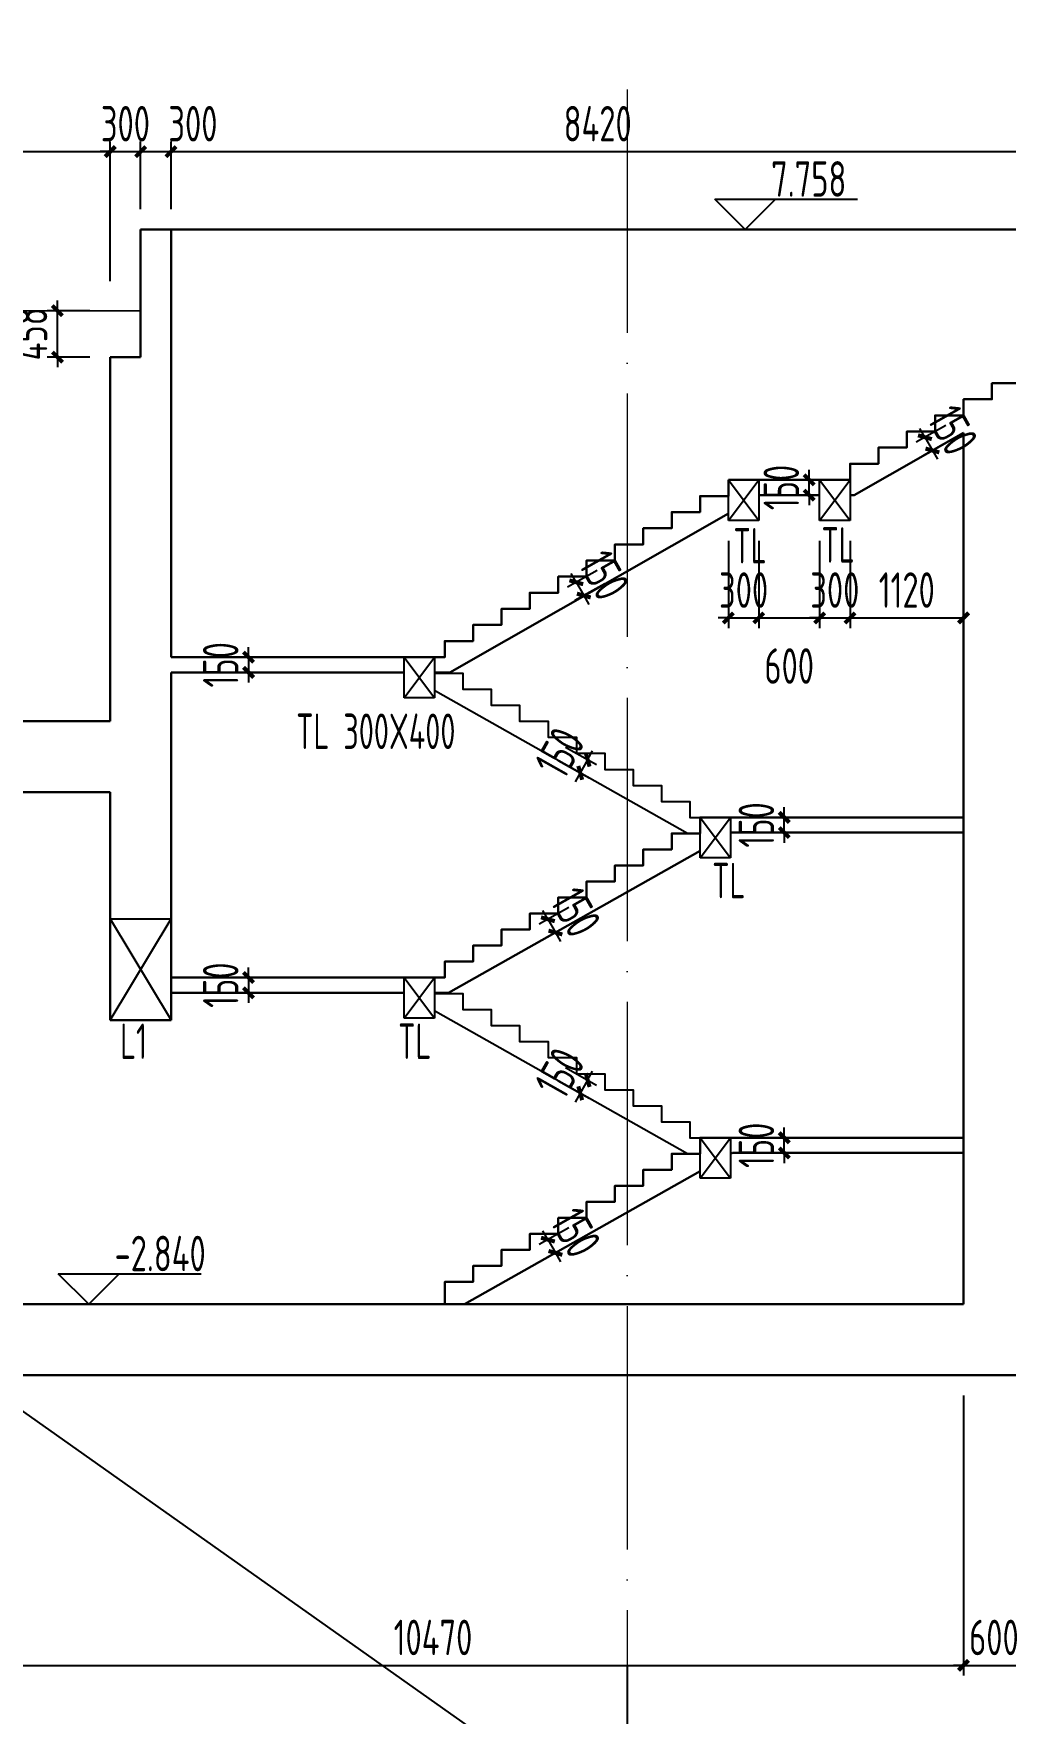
# Model space of a CAD drawing. Header units: millimetres. Extents: x -897614 to 191467, y -439928 to 101803.
# Drawn here: x -802244 to -792655, y -110655 to -94086 of the extents above; entities that cross this region are included whole.
import ezdxf

# ---------------------------------------------------------------- set-up
doc = ezdxf.new("R2010")
doc.units = ezdxf.units.MM
doc.header["$LTSCALE"] = 1000
doc.linetypes.add('ACAD_ISO04W100', pattern=[30, 24, -3, 0, -3])
doc.linetypes.add('DASHED', pattern=[19.05, 12.7, -6.35])
for name, color, linetype in [('1STAIR', 2, 'Continuous'), ('AXIS', 3, 'Continuous'), ('DIM_ELEV', 3, 'Continuous'), ('DIM_LEAD', 3, 'Continuous'), ('HC_ZP', 4, 'Continuous'), ('JG_TEXT', 7, 'Continuous'), ('备注', 1, 'Continuous')]:
    doc.layers.add(name, color=color, linetype=linetype)
for name, color, linetype, lineweight in [('Beam', 4, 'DASHED', 25), ('DOTE', 8, 'ACAD_ISO04W100', 9), ('WALL', 6, 'Continuous', 30)]:
    doc.layers.add(name, color=color, linetype=linetype, lineweight=lineweight)
doc.styles.add('TSSD', font='tssdeng.shx', dxfattribs={"width": 0.7, "bigfont": 'tssdchn.shx'})
doc.dimstyles.new('TSD', dxfattribs={"dimtxt": 350, "dimasz": 100, "dimexe": 100, "dimexo": 200, "dimgap": 100, "dimtad": 1, "dimdec": 0, "dimzin": 0, "dimdsep": 46, "dimtxsty": 'TSSD', "dimblk": 'ARCHTICK', "dimcen": 0.09, "dimclrt": 7, "dimazin": 2, "dimtfac": 1, "dimtdec": 0, "dimtix": 1, "dimtmove": 2, "dimatfit": 3, "dimfxl": 0, "dimtolj": 1, "dimtzin": 0, "dimarcsym": 0})

# ---------------------------------------------------------------- blocks, each defined once
blk = doc.blocks.new('_ArchTick')
at = {"color": 0, "linetype": 'ByBlock', "const_width": 0.4}
blk.add_lwpolyline([(-0.5, -0.5), (0.5, 0.5)], dxfattribs=at)
blk = doc.blocks.new('*D312')
at = {"layer": 'Defpoints', "color": 0, "transparency": 16777216}
for p in [(-793068, -107318, 0), (-803538, -109018, 0), (-793068, -110181)]:
    blk.add_point(p, dxfattribs=at)
at = {"layer": 'DIM_LEAD', "color": 0, "lineweight": -2, "transparency": 16777216}
for p, q in [((-793068, -107518), (-793068, -110281)), ((-803538, -109218), (-803538, -110281)), ((-803538, -110181), (-793068, -110181))]:
    blk.add_line(p, q, dxfattribs=at)
at = {"layer": 'DIM_LEAD', "color": 0, "lineweight": -2, "transparency": 16777216, "xscale": 100, "yscale": 100, "zscale": 100, "rotation": 180}
blk.add_blockref('_ArchTick', (-803538, -110181), dxfattribs=at)
at = {"layer": 'DIM_LEAD', "color": 0, "lineweight": -2, "transparency": 16777216, "xscale": 100, "yscale": 100, "zscale": 100}
blk.add_blockref('_ArchTick', (-793068, -110181), dxfattribs=at)
at = {"layer": 'DIM_LEAD', "color": 7, "transparency": 16777216, "insert": (-798303, -109906), "char_height": 350, "attachment_point": 5, "style": 'TSSD'}
blk.add_mtext('\\A1;10470', dxfattribs=at)
blk = doc.blocks.new('*D313')
at = {"layer": 'Defpoints', "color": 0, "transparency": 16777216}
for p in [(-793068, -107318, 0), (-792468, -107318, 0), (-792468, -110181)]:
    blk.add_point(p, dxfattribs=at)
at = {"layer": 'DIM_LEAD', "color": 0, "lineweight": -2, "transparency": 16777216}
for p, q in [((-793068, -107518), (-793068, -110281)), ((-792468, -107518), (-792468, -110281)), ((-793068, -110181), (-793168, -110181)), ((-793068, -110181), (-792468, -110181)), ((-792468, -110181), (-792368, -110181))]:
    blk.add_line(p, q, dxfattribs=at)
at = {"layer": 'DIM_LEAD', "color": 0, "lineweight": -2, "transparency": 16777216, "xscale": 100, "yscale": 100, "zscale": 100}
blk.add_blockref('_ArchTick', (-793068, -110181), dxfattribs=at)
at = {"layer": 'DIM_LEAD', "color": 0, "lineweight": -2, "transparency": 16777216, "xscale": 100, "yscale": 100, "zscale": 100, "rotation": 180}
blk.add_blockref('_ArchTick', (-792468, -110181), dxfattribs=at)
at = {"layer": 'DIM_LEAD', "color": 7, "transparency": 16777216, "insert": (-792768, -109906), "char_height": 350, "attachment_point": 5, "style": 'TSSD'}
blk.add_mtext('\\A1;600', dxfattribs=at)
blk = doc.blocks.new('*D404')
at = {"layer": 'Defpoints', "color": 0, "transparency": 16777216}
for p in [(-800888, -100237, 0), (-800888, -100387, 0), (-800123, -100387)]:
    blk.add_point(p, dxfattribs=at)
at = {"layer": 'DIM_LEAD', "color": 0, "lineweight": -2, "transparency": 16777216}
for p, q in [((-800688, -100237), (-800023, -100237)), ((-800123, -100237), (-800123, -100137)), ((-800123, -100237), (-800123, -100387)), ((-800688, -100387), (-800023, -100387)), ((-800123, -100387), (-800123, -100487))]:
    blk.add_line(p, q, dxfattribs=at)
at = {"layer": 'DIM_LEAD', "color": 0, "lineweight": -2, "transparency": 16777216, "xscale": 100, "yscale": 100, "zscale": 100}
for p, rotation in [((-800123, -100237), 270), ((-800123, -100387), 90)]:
    blk.add_blockref('_ArchTick', p, dxfattribs=dict(at, rotation=rotation))
at = {"layer": 'DIM_LEAD', "color": 7, "transparency": 16777216, "insert": (-800398, -100312), "char_height": 350, "attachment_point": 5, "rotation": 90, "style": 'TSSD'}
blk.add_mtext('\\A1;150', dxfattribs=at)
blk = doc.blocks.new('*D405')
at = {"layer": 'Defpoints', "color": 0, "transparency": 16777216}
for p in [(-800888, -103397, 0), (-800888, -103547, 0), (-800123, -103547)]:
    blk.add_point(p, dxfattribs=at)
at = {"layer": 'DIM_LEAD', "color": 0, "lineweight": -2, "transparency": 16777216}
for p, q in [((-800123, -103397), (-800123, -103297)), ((-800688, -103397), (-800023, -103397)), ((-800688, -103547), (-800023, -103547)), ((-800123, -103397), (-800123, -103547)), ((-800123, -103547), (-800123, -103647))]:
    blk.add_line(p, q, dxfattribs=at)
at = {"layer": 'DIM_LEAD', "color": 0, "lineweight": -2, "transparency": 16777216, "xscale": 100, "yscale": 100, "zscale": 100}
for p, rotation in [((-800123, -103397), 270), ((-800123, -103547), 90)]:
    blk.add_blockref('_ArchTick', p, dxfattribs=dict(at, rotation=rotation))
at = {"layer": 'DIM_LEAD', "color": 7, "transparency": 16777216, "insert": (-800398, -103472), "char_height": 350, "attachment_point": 5, "rotation": 90, "style": 'TSSD'}
blk.add_mtext('\\A1;150', dxfattribs=at)
blk = doc.blocks.new('*D406')
at = {"layer": 'Defpoints', "color": 0, "transparency": 16777216}
for p in [(-795088, -98488, 0), (-794591, -98488), (-795088, -98638, 0)]:
    blk.add_point(p, dxfattribs=at)
at = {"layer": 'DIM_LEAD', "color": 0, "lineweight": -2, "transparency": 16777216}
for p, q in [((-794591, -98488), (-794591, -98388)), ((-794888, -98488), (-794491, -98488)), ((-794591, -98638), (-794591, -98488)), ((-794888, -98638), (-794491, -98638)), ((-794591, -98638), (-794591, -98738))]:
    blk.add_line(p, q, dxfattribs=at)
at = {"layer": 'DIM_LEAD', "color": 0, "lineweight": -2, "transparency": 16777216, "xscale": 100, "yscale": 100, "zscale": 100}
for p, rotation in [((-794591, -98488), 270), ((-794591, -98638), 90)]:
    blk.add_blockref('_ArchTick', p, dxfattribs=dict(at, rotation=rotation))
at = {"layer": 'DIM_LEAD', "color": 7, "transparency": 16777216, "insert": (-794866, -98563), "char_height": 350, "attachment_point": 5, "rotation": 90, "style": 'TSSD'}
blk.add_mtext('\\A1;150', dxfattribs=at)
blk = doc.blocks.new('*D407')
at = {"layer": 'Defpoints', "color": 0, "transparency": 16777216}
for p in [(-795368, -101817, 0), (-794837, -101817), (-795368, -101967, 0)]:
    blk.add_point(p, dxfattribs=at)
at = {"layer": 'DIM_LEAD', "color": 0, "lineweight": -2, "transparency": 16777216}
for p, q in [((-794837, -101817), (-794837, -101717)), ((-795168, -101817), (-794737, -101817)), ((-794837, -101967), (-794837, -101817)), ((-795168, -101967), (-794737, -101967)), ((-794837, -101967), (-794837, -102067))]:
    blk.add_line(p, q, dxfattribs=at)
at = {"layer": 'DIM_LEAD', "color": 0, "lineweight": -2, "transparency": 16777216, "xscale": 100, "yscale": 100, "zscale": 100}
for p, rotation in [((-794837, -101817), 270), ((-794837, -101967), 90)]:
    blk.add_blockref('_ArchTick', p, dxfattribs=dict(at, rotation=rotation))
at = {"layer": 'DIM_LEAD', "color": 7, "transparency": 16777216, "insert": (-795112, -101892), "char_height": 350, "attachment_point": 5, "rotation": 90, "style": 'TSSD'}
blk.add_mtext('\\A1;150', dxfattribs=at)
blk = doc.blocks.new('*D408')
at = {"layer": 'Defpoints', "color": 0, "transparency": 16777216}
for p in [(-795368, -104977, 0), (-794837, -104977), (-795368, -105127, 0)]:
    blk.add_point(p, dxfattribs=at)
at = {"layer": 'DIM_LEAD', "color": 0, "lineweight": -2, "transparency": 16777216}
for p, q in [((-794837, -104977), (-794837, -104877)), ((-795168, -104977), (-794737, -104977)), ((-794837, -105127), (-794837, -104977)), ((-795168, -105127), (-794737, -105127)), ((-794837, -105127), (-794837, -105227))]:
    blk.add_line(p, q, dxfattribs=at)
at = {"layer": 'DIM_LEAD', "color": 0, "lineweight": -2, "transparency": 16777216, "xscale": 100, "yscale": 100, "zscale": 100}
for p, rotation in [((-794837, -104977), 270), ((-794837, -105127), 90)]:
    blk.add_blockref('_ArchTick', p, dxfattribs=dict(at, rotation=rotation))
at = {"layer": 'DIM_LEAD', "color": 7, "transparency": 16777216, "insert": (-795112, -105052), "char_height": 350, "attachment_point": 5, "rotation": 90, "style": 'TSSD'}
blk.add_mtext('\\A1;150', dxfattribs=at)
blk = doc.blocks.new('*D409')
at = {"layer": 'Defpoints', "color": 0, "transparency": 16777216}
for p in [(-796788, -105767, 0), (-796714, -105898, 0), (-797095, -106113)]:
    blk.add_point(p, dxfattribs=at)
at = {"layer": 'DIM_LEAD', "color": 0, "lineweight": -2, "transparency": 16777216}
for p, q in [((-796962, -105865), (-797256, -106031)), ((-797169, -105982), (-797218, -105895)), ((-796888, -105996), (-797182, -106162)), ((-797169, -105982), (-797095, -106113)), ((-797095, -106113), (-797046, -106200))]:
    blk.add_line(p, q, dxfattribs=at)
for p, xscale, yscale, zscale, rotation in [((-797169, -105982), 100, 100, 100, 299.4354163613926), ((-797095, -106113), 99.99999999999999, 99.99999999999999, 99.99999999999999, 119.4354163613926)]:
    blk.add_blockref('_ArchTick', p, dxfattribs=dict(at, xscale=xscale, yscale=yscale, zscale=zscale, rotation=rotation))
at = {"layer": 'DIM_LEAD', "color": 7, "transparency": 16777216, "insert": (-796893, -105912), "char_height": 350, "attachment_point": 5, "rotation": 299.4354, "style": 'TSSD'}
blk.add_mtext('\\A1;150', dxfattribs=at)
blk = doc.blocks.new('*D410')
at = {"layer": 'Defpoints', "color": 0, "transparency": 16777216}
for p in [(-796788, -102607, 0), (-796714, -102738, 0), (-797095, -102953)]:
    blk.add_point(p, dxfattribs=at)
at = {"layer": 'DIM_LEAD', "color": 0, "lineweight": -2, "transparency": 16777216}
for p, q in [((-796962, -102705), (-797256, -102871)), ((-797169, -102822), (-797218, -102735)), ((-796888, -102836), (-797182, -103002)), ((-797169, -102822), (-797095, -102953)), ((-797095, -102953), (-797046, -103040))]:
    blk.add_line(p, q, dxfattribs=at)
for p, xscale, yscale, zscale, rotation in [((-797169, -102822), 100, 100, 100, 299.4354163613926), ((-797095, -102953), 99.99999999999999, 99.99999999999999, 99.99999999999999, 119.4354163613926)]:
    blk.add_blockref('_ArchTick', p, dxfattribs=dict(at, xscale=xscale, yscale=yscale, zscale=zscale, rotation=rotation))
at = {"layer": 'DIM_LEAD', "color": 7, "transparency": 16777216, "insert": (-796893, -102752), "char_height": 350, "attachment_point": 5, "rotation": 299.4354, "style": 'TSSD'}
blk.add_mtext('\\A1;150', dxfattribs=at)
blk = doc.blocks.new('*D411')
at = {"layer": 'Defpoints', "color": 0, "transparency": 16777216}
for p in [(-796508, -99283, 0), (-796434, -99414, 0), (-796815, -99629)]:
    blk.add_point(p, dxfattribs=at)
at = {"layer": 'DIM_LEAD', "color": 0, "lineweight": -2, "transparency": 16777216}
for p, q in [((-796682, -99381), (-796976, -99547)), ((-796889, -99498), (-796938, -99411)), ((-796608, -99512), (-796902, -99678)), ((-796889, -99498), (-796815, -99629)), ((-796815, -99629), (-796766, -99716))]:
    blk.add_line(p, q, dxfattribs=at)
for p, xscale, yscale, zscale, rotation in [((-796889, -99498), 100, 100, 100, 299.4354163613926), ((-796815, -99629), 99.99999999999999, 99.99999999999999, 99.99999999999999, 119.4354163613926)]:
    blk.add_blockref('_ArchTick', p, dxfattribs=dict(at, xscale=xscale, yscale=yscale, zscale=zscale, rotation=rotation))
at = {"layer": 'DIM_LEAD', "color": 7, "transparency": 16777216, "insert": (-796613, -99428), "char_height": 350, "attachment_point": 5, "rotation": 299.4354, "style": 'TSSD'}
blk.add_mtext('\\A1;150', dxfattribs=at)
blk = doc.blocks.new('*D412')
at = {"layer": 'Defpoints', "color": 0, "transparency": 16777216}
for p in [(-793068, -97852, 0), (-792994, -97983, 0), (-793375, -98198)]:
    blk.add_point(p, dxfattribs=at)
at = {"layer": 'DIM_LEAD', "color": 0, "lineweight": -2, "transparency": 16777216}
for p, q in [((-793242, -97950), (-793536, -98116)), ((-793449, -98067), (-793498, -97980)), ((-793168, -98081), (-793462, -98247)), ((-793449, -98067), (-793375, -98198)), ((-793375, -98198), (-793326, -98285))]:
    blk.add_line(p, q, dxfattribs=at)
for p, xscale, yscale, zscale, rotation in [((-793449, -98067), 100, 100, 100, 299.4354163613926), ((-793375, -98198), 99.99999999999999, 99.99999999999999, 99.99999999999999, 119.4354163613926)]:
    blk.add_blockref('_ArchTick', p, dxfattribs=dict(at, xscale=xscale, yscale=yscale, zscale=zscale, rotation=rotation))
at = {"layer": 'DIM_LEAD', "color": 7, "transparency": 16777216, "insert": (-793173, -97997), "char_height": 350, "attachment_point": 5, "rotation": 299.4354, "style": 'TSSD'}
blk.add_mtext('\\A1;150', dxfattribs=at)
blk = doc.blocks.new('*D413')
at = {"layer": 'Defpoints', "color": 0, "transparency": 16777216}
for p in [(-797168, -104187, 0), (-797242, -104318, 0), (-796850, -104538)]:
    blk.add_point(p, dxfattribs=at)
at = {"layer": 'DIM_LEAD', "color": 0, "lineweight": -2, "transparency": 16777216}
for p, q in [((-796994, -104285), (-796690, -104457)), ((-796777, -104408), (-796728, -104321)), ((-797067, -104416), (-796763, -104588)), ((-796850, -104538), (-796900, -104626)), ((-796777, -104408), (-796850, -104538))]:
    blk.add_line(p, q, dxfattribs=at)
at = {"layer": 'DIM_LEAD', "color": 0, "lineweight": -2, "transparency": 16777216, "xscale": 100, "yscale": 100, "zscale": 100}
for p, rotation in [((-796777, -104408), 240.5645836386067), ((-796850, -104538), 60.56458363860671)]:
    blk.add_blockref('_ArchTick', p, dxfattribs=dict(at, rotation=rotation))
at = {"layer": 'DIM_LEAD', "color": 7, "transparency": 16777216, "insert": (-797053, -104338), "char_height": 350, "attachment_point": 5, "rotation": 60.5646, "style": 'TSSD'}
blk.add_mtext('\\A1;150', dxfattribs=at)
blk = doc.blocks.new('*D414')
at = {"layer": 'Defpoints', "color": 0, "transparency": 16777216}
for p in [(-797168, -101027, 0), (-797242, -101158, 0), (-796850, -101378)]:
    blk.add_point(p, dxfattribs=at)
at = {"layer": 'DIM_LEAD', "color": 0, "lineweight": -2, "transparency": 16777216}
for p, q in [((-796994, -101125), (-796690, -101297)), ((-796777, -101248), (-796728, -101161)), ((-797067, -101256), (-796763, -101428)), ((-796850, -101378), (-796900, -101466)), ((-796777, -101248), (-796850, -101378))]:
    blk.add_line(p, q, dxfattribs=at)
at = {"layer": 'DIM_LEAD', "color": 0, "lineweight": -2, "transparency": 16777216, "xscale": 100, "yscale": 100, "zscale": 100}
for p, rotation in [((-796777, -101248), 240.5645836386067), ((-796850, -101378), 60.56458363860671)]:
    blk.add_blockref('_ArchTick', p, dxfattribs=dict(at, rotation=rotation))
at = {"layer": 'DIM_LEAD', "color": 7, "transparency": 16777216, "insert": (-797053, -101178), "char_height": 350, "attachment_point": 5, "rotation": 60.5646, "style": 'TSSD'}
blk.add_mtext('\\A1;150', dxfattribs=at)
blk = doc.blocks.new('*D603')
at = {"layer": 'Defpoints', "color": 0, "transparency": 16777216}
for p in [(-801488, -95250), (-804388, -96729, 0), (-801488, -96728)]:
    blk.add_point(p, dxfattribs=at)
at = {"layer": 'DIM_LEAD', "color": 0, "lineweight": -2, "transparency": 16777216}
for p, q in [((-804388, -96529), (-804388, -95150)), ((-804388, -95250), (-801488, -95250)), ((-801488, -96528), (-801488, -95150))]:
    blk.add_line(p, q, dxfattribs=at)
at = {"layer": 'DIM_LEAD', "color": 0, "lineweight": -2, "transparency": 16777216, "xscale": 100, "yscale": 100, "zscale": 100, "rotation": 180}
blk.add_blockref('_ArchTick', (-804388, -95250), dxfattribs=at)
at = {"layer": 'DIM_LEAD', "color": 0, "lineweight": -2, "transparency": 16777216, "xscale": 100, "yscale": 100, "zscale": 100}
blk.add_blockref('_ArchTick', (-801488, -95250), dxfattribs=at)
at = {"layer": 'DIM_LEAD', "color": 7, "transparency": 16777216, "insert": (-802938, -94975), "char_height": 350, "attachment_point": 5, "style": 'TSSD'}
blk.add_mtext('\\A1;2900', dxfattribs=at)
blk = doc.blocks.new('*D604')
at = {"layer": 'Defpoints', "color": 0, "transparency": 16777216}
for p in [(-801188, -95250), (-801188, -96019, 0), (-801488, -96728)]:
    blk.add_point(p, dxfattribs=at)
at = {"layer": 'DIM_LEAD', "color": 0, "lineweight": -2, "transparency": 16777216}
for p, q in [((-801488, -95250), (-801588, -95250)), ((-801488, -96528), (-801488, -95150)), ((-801488, -95250), (-801188, -95250)), ((-801188, -95819), (-801188, -95150)), ((-801188, -95250), (-801088, -95250))]:
    blk.add_line(p, q, dxfattribs=at)
at = {"layer": 'DIM_LEAD', "color": 0, "lineweight": -2, "transparency": 16777216, "xscale": 100, "yscale": 100, "zscale": 100}
blk.add_blockref('_ArchTick', (-801488, -95250), dxfattribs=at)
at = {"layer": 'DIM_LEAD', "color": 0, "lineweight": -2, "transparency": 16777216, "xscale": 100, "yscale": 100, "zscale": 100, "rotation": 180}
blk.add_blockref('_ArchTick', (-801188, -95250), dxfattribs=at)
at = {"layer": 'DIM_LEAD', "color": 7, "transparency": 16777216, "insert": (-801338, -94975), "char_height": 350, "attachment_point": 5, "style": 'TSSD'}
blk.add_mtext('\\A1;300', dxfattribs=at)
blk = doc.blocks.new('*D605')
at = {"layer": 'Defpoints', "color": 0, "transparency": 16777216}
for p in [(-800888, -95250), (-801188, -96019, 0), (-800888, -96019, 0)]:
    blk.add_point(p, dxfattribs=at)
at = {"layer": 'DIM_LEAD', "color": 0, "lineweight": -2, "transparency": 16777216}
for p, q in [((-801188, -95819), (-801188, -95150)), ((-801188, -95250), (-800888, -95250)), ((-800888, -95819), (-800888, -95150))]:
    blk.add_line(p, q, dxfattribs=at)
at = {"layer": 'DIM_LEAD', "color": 0, "lineweight": -2, "transparency": 16777216, "xscale": 100, "yscale": 100, "zscale": 100, "rotation": 180}
blk.add_blockref('_ArchTick', (-801188, -95250), dxfattribs=at)
at = {"layer": 'DIM_LEAD', "color": 0, "lineweight": -2, "transparency": 16777216, "xscale": 100, "yscale": 100, "zscale": 100}
blk.add_blockref('_ArchTick', (-800888, -95250), dxfattribs=at)
at = {"layer": 'DIM_LEAD', "color": 7, "transparency": 16777216, "insert": (-800672, -94975), "char_height": 350, "attachment_point": 5, "style": 'TSSD'}
blk.add_mtext('\\A1;300', dxfattribs=at)
blk = doc.blocks.new('*D606')
at = {"layer": 'Defpoints', "color": 0, "transparency": 16777216}
for p in [(-792468, -95250), (-800888, -96019, 0), (-792468, -97375, 0)]:
    blk.add_point(p, dxfattribs=at)
at = {"layer": 'DIM_LEAD', "color": 0, "lineweight": -2, "transparency": 16777216}
for p, q in [((-800888, -95819), (-800888, -95150)), ((-800888, -95250), (-792468, -95250)), ((-792468, -97175), (-792468, -95150))]:
    blk.add_line(p, q, dxfattribs=at)
at = {"layer": 'DIM_LEAD', "color": 0, "lineweight": -2, "transparency": 16777216, "xscale": 100, "yscale": 100, "zscale": 100, "rotation": 180}
blk.add_blockref('_ArchTick', (-800888, -95250), dxfattribs=at)
at = {"layer": 'DIM_LEAD', "color": 0, "lineweight": -2, "transparency": 16777216, "xscale": 100, "yscale": 100, "zscale": 100}
blk.add_blockref('_ArchTick', (-792468, -95250), dxfattribs=at)
at = {"layer": 'DIM_LEAD', "color": 7, "transparency": 16777216, "insert": (-796678, -94975), "char_height": 350, "attachment_point": 5, "style": 'TSSD'}
blk.add_mtext('\\A1;8420', dxfattribs=at)
blk = doc.blocks.new('*D820')
at = {"layer": 'Defpoints', "color": 0, "transparency": 16777216}
for p in [(-795388, -98888, 0), (-795088, -98888, 0), (-795088, -99850)]:
    blk.add_point(p, dxfattribs=at)
at = {"layer": 'DIM_LEAD', "color": 0, "lineweight": -2, "transparency": 16777216}
for p, q in [((-795388, -99088), (-795388, -99950)), ((-795088, -99088), (-795088, -99950)), ((-795388, -99850), (-795488, -99850)), ((-795388, -99850), (-795088, -99850)), ((-795088, -99850), (-794988, -99850))]:
    blk.add_line(p, q, dxfattribs=at)
at = {"layer": 'DIM_LEAD', "color": 0, "lineweight": -2, "transparency": 16777216, "xscale": 100, "yscale": 100, "zscale": 100}
blk.add_blockref('_ArchTick', (-795388, -99850), dxfattribs=at)
at = {"layer": 'DIM_LEAD', "color": 0, "lineweight": -2, "transparency": 16777216, "xscale": 100, "yscale": 100, "zscale": 100, "rotation": 180}
blk.add_blockref('_ArchTick', (-795088, -99850), dxfattribs=at)
at = {"layer": 'DIM_LEAD', "color": 7, "transparency": 16777216, "insert": (-795238, -99575), "char_height": 350, "attachment_point": 5, "style": 'TSSD'}
blk.add_mtext('\\A1;300', dxfattribs=at)
blk = doc.blocks.new('*D821')
at = {"layer": 'Defpoints', "color": 0, "transparency": 16777216}
for p in [(-795088, -98888, 0), (-794488, -98888, 0), (-794488, -99850)]:
    blk.add_point(p, dxfattribs=at)
at = {"layer": 'DIM_LEAD', "color": 0, "lineweight": -2, "transparency": 16777216}
for p, q in [((-795088, -99088), (-795088, -99950)), ((-794488, -99088), (-794488, -99950)), ((-795088, -99850), (-794488, -99850))]:
    blk.add_line(p, q, dxfattribs=at)
at = {"layer": 'DIM_LEAD', "color": 0, "lineweight": -2, "transparency": 16777216, "xscale": 100, "yscale": 100, "zscale": 100, "rotation": 180}
blk.add_blockref('_ArchTick', (-795088, -99850), dxfattribs=at)
at = {"layer": 'DIM_LEAD', "color": 0, "lineweight": -2, "transparency": 16777216, "xscale": 100, "yscale": 100, "zscale": 100}
blk.add_blockref('_ArchTick', (-794488, -99850), dxfattribs=at)
at = {"layer": 'DIM_LEAD', "color": 7, "transparency": 16777216, "insert": (-794788, -100324), "char_height": 350, "attachment_point": 5, "style": 'TSSD'}
blk.add_mtext('\\A1;600', dxfattribs=at)
blk = doc.blocks.new('*D822')
at = {"layer": 'Defpoints', "color": 0, "transparency": 16777216}
for p in [(-794488, -98888, 0), (-794188, -98888, 0), (-794188, -99850)]:
    blk.add_point(p, dxfattribs=at)
at = {"layer": 'DIM_LEAD', "color": 0, "lineweight": -2, "transparency": 16777216}
for p, q in [((-794488, -99088), (-794488, -99950)), ((-794188, -99088), (-794188, -99950)), ((-794488, -99850), (-794588, -99850)), ((-794488, -99850), (-794188, -99850)), ((-794188, -99850), (-794088, -99850))]:
    blk.add_line(p, q, dxfattribs=at)
at = {"layer": 'DIM_LEAD', "color": 0, "lineweight": -2, "transparency": 16777216, "xscale": 100, "yscale": 100, "zscale": 100}
blk.add_blockref('_ArchTick', (-794488, -99850), dxfattribs=at)
at = {"layer": 'DIM_LEAD', "color": 0, "lineweight": -2, "transparency": 16777216, "xscale": 100, "yscale": 100, "zscale": 100, "rotation": 180}
blk.add_blockref('_ArchTick', (-794188, -99850), dxfattribs=at)
at = {"layer": 'DIM_LEAD', "color": 7, "transparency": 16777216, "insert": (-794338, -99575), "char_height": 350, "attachment_point": 5, "style": 'TSSD'}
blk.add_mtext('\\A1;300', dxfattribs=at)
blk = doc.blocks.new('*D823')
at = {"layer": 'Defpoints', "color": 0, "transparency": 16777216}
for p in [(-794188, -98888, 0), (-793068, -98888), (-793068, -99850)]:
    blk.add_point(p, dxfattribs=at)
at = {"layer": 'DIM_LEAD', "color": 0, "lineweight": -2, "transparency": 16777216}
for p, q in [((-794188, -99088), (-794188, -99950)), ((-793068, -99088), (-793068, -99950)), ((-794188, -99850), (-793068, -99850))]:
    blk.add_line(p, q, dxfattribs=at)
at = {"layer": 'DIM_LEAD', "color": 0, "lineweight": -2, "transparency": 16777216, "xscale": 100, "yscale": 100, "zscale": 100, "rotation": 180}
blk.add_blockref('_ArchTick', (-794188, -99850), dxfattribs=at)
at = {"layer": 'DIM_LEAD', "color": 0, "lineweight": -2, "transparency": 16777216, "xscale": 100, "yscale": 100, "zscale": 100}
blk.add_blockref('_ArchTick', (-793068, -99850), dxfattribs=at)
at = {"layer": 'DIM_LEAD', "color": 7, "transparency": 16777216, "insert": (-793628, -99575), "char_height": 350, "attachment_point": 5, "style": 'TSSD'}
blk.add_mtext('\\A1;1120', dxfattribs=at)
blk = doc.blocks.new('*D1162')
at = {"layer": 'Defpoints', "color": 0, "transparency": 16777216}
for p in [(-802009, -96819), (-801488, -96819, 0), (-801488, -97277, 0)]:
    blk.add_point(p, dxfattribs=at)
at = {"layer": 'DIM_LEAD', "color": 0, "lineweight": -2, "transparency": 16777216}
for p, q in [((-802009, -96819), (-802009, -96719)), ((-801688, -96819), (-802109, -96819)), ((-802009, -97277), (-802009, -96819)), ((-801688, -97277), (-802109, -97277)), ((-802009, -97277), (-802009, -97377))]:
    blk.add_line(p, q, dxfattribs=at)
at = {"layer": 'DIM_LEAD', "color": 0, "lineweight": -2, "transparency": 16777216, "xscale": 100, "yscale": 100, "zscale": 100}
for p, rotation in [((-802009, -96819), 270), ((-802009, -97277), 90)]:
    blk.add_blockref('_ArchTick', p, dxfattribs=dict(at, rotation=rotation))
at = {"layer": 'DIM_LEAD', "color": 7, "transparency": 16777216, "insert": (-802284, -97048), "char_height": 350, "attachment_point": 5, "rotation": 90, "style": 'TSSD'}
blk.add_mtext('\\A1;458', dxfattribs=at)

msp = doc.modelspace()

# ---------------------------------------------------------------- linework, layer by layer
at = {"layer": '1STAIR', "linetype": 'Continuous'}
for p, q in [((-795793.08709, -101975.0803, 0), (-798279.35646, -100572.11401, 0)), ((-795793.08709, -105135.0803, 0), (-798279.35646, -103732.11401, 0))]:
    msp.add_line(p, q, dxfattribs=at)
at = {"layer": '1STAIR', "linetype": 'Continuous', "elevation": 0}
for points in [[(-798287.86299, -100387.0803), (-798287.86299, -100395.0803), (-798007.86299, -100395.0803), (-798007.86299, -100553.0803), (-797727.86299, -100553.0803), (-797727.86299, -100711.0803), (-797447.86299, -100711.0803), (-797447.86299, -100869.0803), (-797167.86299, -100869.0803), (-797167.86299, -101027.0803), (-796887.86299, -101027.0803), (-796887.86299, -101185.0803), (-796607.86299, -101185.0803), (-796607.86299, -101343.0803), (-796327.86299, -101343.0803), (-796327.86299, -101501.0803), (-796047.86299, -101501.0803), (-796047.86299, -101659.0803), (-795767.86299, -101659.0803), (-795767.86299, -101817.0803), (-795667.86299, -101817.0803)], [(-798287.86299, -103547.0803), (-798287.86299, -103555.0803), (-798007.86299, -103555.0803), (-798007.86299, -103713.0803), (-797727.86299, -103713.0803), (-797727.86299, -103871.0803), (-797447.86299, -103871.0803), (-797447.86299, -104029.0803), (-797167.86299, -104029.0803), (-797167.86299, -104187.0803), (-796887.86299, -104187.0803), (-796887.86299, -104345.0803), (-796607.86299, -104345.0803), (-796607.86299, -104503.0803), (-796327.86299, -104503.0803), (-796327.86299, -104661.0803), (-796047.86299, -104661.0803), (-796047.86299, -104819.0803), (-795767.86299, -104819.0803), (-795767.86299, -104977.0803), (-795667.86299, -104977.0803)]]:
    msp.add_lwpolyline(points, dxfattribs=at)
at = {"layer": 'AXIS'}
msp.add_line((-796387.93575, -110178.37096, 0), (-796387.93575, -111998.22092, 0), dxfattribs=at)
at = {"layer": 'Beam'}
for p, q in [((-795387.86299, -98488.0803, 0), (-795087.86299, -98888.0803, 0)), ((-795387.86299, -98888.0803, 0), (-795087.86299, -98488.0803, 0)), ((-794487.86299, -98488.0803, 0), (-794187.86299, -98888.0803, 0)), ((-794487.86299, -98888.0803, 0), (-794187.86299, -98488.0803, 0)), ((-798587.86299, -100237.0803, 0), (-798287.86299, -100637.0803, 0)), ((-798587.86299, -100637.0803, 0), (-798287.86299, -100237.0803, 0)), ((-795667.86299, -101817.0803, 0), (-795367.86299, -102217.0803, 0)), ((-795667.86299, -102217.0803, 0), (-795367.86299, -101817.0803, 0)), ((-801487.86298, -102818.0803, 0), (-800887.86299, -103818.0803, 0)), ((-801487.86298, -103818.0803, 0), (-800887.86299, -102818.0803, 0)), ((-798587.86299, -103397.0803, 0), (-798287.86299, -103797.0803, 0)), ((-798587.86299, -103797.0803, 0), (-798287.86299, -103397.0803, 0)), ((-795667.86299, -104977.0803, 0), (-795367.86299, -105377.0803, 0)), ((-795667.86299, -105377.0803, 0), (-795367.86299, -104977.0803, 0))]:
    msp.add_line(p, q, dxfattribs=at)
at = {"layer": 'Beam', "elevation": 0}
for points in [[(-795387.86299, -98488.0803), (-795087.86299, -98488.0803), (-795087.86299, -98888.0803), (-795387.86299, -98888.0803)], [(-794487.86299, -98488.0803), (-794187.86299, -98488.0803), (-794187.86299, -98888.0803), (-794487.86299, -98888.0803)], [(-798587.86299, -100237.0803), (-798287.86299, -100237.0803), (-798287.86299, -100637.0803), (-798587.86299, -100637.0803)], [(-795667.86299, -101817.0803), (-795367.86299, -101817.0803), (-795367.86299, -102217.0803), (-795667.86299, -102217.0803)], [(-801487.86298, -102818.0803), (-800887.86299, -102818.0803), (-800887.86299, -103818.0803), (-801487.86298, -103818.0803)], [(-798587.86299, -103397.0803), (-798287.86299, -103397.0803), (-798287.86299, -103797.0803), (-798587.86299, -103797.0803)], [(-795667.86299, -104977.0803), (-795367.86299, -104977.0803), (-795367.86299, -105377.0803), (-795667.86299, -105377.0803)]]:
    msp.add_lwpolyline(points, close=True, dxfattribs=at)
at = {"layer": 'DIM_ELEV'}
for p, q in [((-795222.08267, -96019.0803, 0), (-795522.08267, -95719.0803, 0)), ((-795522.08267, -95719.0803, 0), (-794113.29025, -95719.0803, 0)), ((-795222.08267, -96019.0803, 0), (-794922.08267, -95719.0803, 0)), ((-801700.75736, -106618.0803, 0), (-802000.75736, -106318.0803, 0)), ((-802000.75736, -106318.0803, 0), (-800591.96494, -106318.0803, 0)), ((-801700.75736, -106618.0803, 0), (-801400.75736, -106318.0803, 0))]:
    msp.add_line(p, q, dxfattribs=at)
at = {"layer": 'DOTE', "ltscale": 0.1}
msp.add_line((-796387.93575, -94636.86249, 0), (-796387.93575, -110386.09766, 0), dxfattribs=at)
at = {"layer": 'HC_ZP', "color": 7}
msp.add_line((-820878.36299, -96825.5803, 0), (-801187.86298, -96818.5803, 0), dxfattribs=at)
at = {"layer": 'WALL'}
for p, q in [((-801187.86299, -97277.0803, 0), (-801187.86299, -96019.0803, 0)), ((-801187.86299, -96019.0803, 0), (-800887.86298, -96019.0803, 0)), ((-800887.86298, -96019.0803, 0), (-800887.86298, -100237.0803, 0)), ((-800887.86298, -96019.0803, 0), (-790247.86307, -96019.0803, 0)), ((-801487.86298, -97277.0803, 0), (-801487.86298, -100868.0803, 0)), ((-801187.86299, -97277.0803, 0), (-801487.86298, -97277.0803, 0)), ((-793067.86299, -106618.0803, 0), (-793067.86299, -98024.57781, 0)), ((-800887.86298, -100387.0803, 0), (-800887.86299, -103818.0803, 0)), ((-801487.86298, -101568.0803, 0), (-812211.52433, -101568.0803, 0)), ((-801487.86298, -101568.0803, 0), (-801487.86298, -103818.0803, 0)), ((-795367.86299, -101967.0803, 0), (-793067.86299, -101967.0803, 0)), ((-798148.46167, -103547.0803, 0), (-795667.86299, -102147.3139, 0)), ((-798587.86299, -103547.0803, 0), (-800887.86299, -103547.0803, 0)), ((-798148.46167, -103547.0803, 0), (-798287.86299, -103547.0803, 0)), ((-801487.86298, -103818.0803, 0), (-800887.86299, -103818.0803, 0)), ((-795367.86299, -105138.02819, 0), (-795348.46167, -105127.0803, 0)), ((-795348.46167, -105127.0803, 0), (-793067.86299, -105127.0803, 0)), ((-797990.74015, -106618.0803, 0), (-795667.86299, -105307.3139, 0)), ((-793067.86299, -106618.0803, 0), (-804437.89549, -106618.0803, 0)), ((-792467.86297, -107318.0803, 0), (-803537.86299, -107318.0803, 0))]:
    msp.add_line(p, q, dxfattribs=at)
at = {"layer": 'WALL', "elevation": 0}
for points in [[(-801487.86298, -100868.0803), (-812227.18567, -100868.0803), (-813294.68567, -100258.0803), (-814416.24211, -100258.0803), (-818896.24211, -97698.0803), (-819816.24211, -97698.0803), (-820878.36299, -97091.15408), (-820878.36299, -95926.0803)], [(-792507.86299, -97534.0803), (-792787.86299, -97534.0803), (-792787.86299, -97693.0803), (-793067.86299, -97693.0803), (-793067.86299, -97852.0803), (-793347.86299, -97852.0803), (-793347.86299, -98011.0803), (-793627.86299, -98011.0803), (-793627.86299, -98170.0803), (-793907.86299, -98170.0803), (-793907.86299, -98329.0803), (-794187.86299, -98329.0803), (-794187.86299, -98488.0803), (-795387.86299, -98488.0803)], [(-793067.86299, -98024.57781), (-794148.24474, -98638.0803), (-794187.86299, -98638.0803)], [(-795387.86299, -98488.0803), (-795387.86299, -98647.0803), (-795667.86299, -98647.0803), (-795667.86299, -98806.0803), (-795947.86299, -98806.0803), (-795947.86299, -98965.0803), (-796227.86299, -98965.0803), (-796227.86299, -99124.0803), (-796507.86299, -99124.0803), (-796507.86299, -99283.0803), (-796787.86299, -99283.0803), (-796787.86299, -99442.0803), (-797067.86299, -99442.0803), (-797067.86299, -99601.0803), (-797347.86299, -99601.0803), (-797347.86299, -99760.0803), (-797627.86299, -99760.0803), (-797627.86299, -99919.0803), (-797907.86299, -99919.0803), (-797907.86299, -100078.0803), (-798187.86299, -100078.0803), (-798187.86299, -100237.0803), (-800887.86299, -100237.0803)], [(-794487.86299, -98638.0803), (-795087.86299, -98638.0803)], [(-795387.86299, -98820.30713), (-798135.91769, -100387.0803), (-798287.86299, -100387.0803)], [(-798587.86299, -100387.0803), (-800887.86299, -100387.0803)], [(-793067.86299, -101817.0803), (-795667.86299, -101817.0803), (-795667.86299, -101975.0803), (-795947.86299, -101975.0803), (-795947.86299, -102133.0803), (-796227.86299, -102133.0803), (-796227.86299, -102291.0803), (-796507.86299, -102291.0803), (-796507.86299, -102449.0803), (-796787.86299, -102449.0803), (-796787.86299, -102607.0803), (-797067.86299, -102607.0803), (-797067.86299, -102765.0803), (-797347.86299, -102765.0803), (-797347.86299, -102923.0803), (-797627.86299, -102923.0803), (-797627.86299, -103081.0803), (-797907.86299, -103081.0803), (-797907.86299, -103239.0803), (-798187.86299, -103239.0803), (-798187.86299, -103397.0803), (-800887.86299, -103397.0803)], [(-793067.86299, -104977.0803), (-795667.86299, -104977.0803), (-795667.86299, -105135.0803), (-795947.86299, -105135.0803), (-795947.86299, -105293.0803), (-796227.86299, -105293.0803), (-796227.86299, -105451.0803), (-796507.86299, -105451.0803), (-796507.86299, -105609.0803), (-796787.86299, -105609.0803), (-796787.86299, -105767.0803), (-797067.86299, -105767.0803), (-797067.86299, -105925.0803), (-797347.86299, -105925.0803), (-797347.86299, -106083.0803), (-797627.86299, -106083.0803), (-797627.86299, -106241.0803), (-797907.86299, -106241.0803), (-797907.86299, -106399.0803), (-798187.86299, -106399.0803), (-798187.86299, -106618.0803)]]:
    msp.add_lwpolyline(points, dxfattribs=at)
at = {"layer": '备注', "color": 1}
msp.add_line((-857772.83613, -68489.82125), (-783522.83613, -120989.82125), dxfattribs=at)

# ---------------------------------------------------------------- texts
at = {"layer": 'DIM_ELEV', "style": 'TSSD', "width": 0.7}
for s, p in [('7.758', (-794966.55728, -95694.98525, 0)), ('-2.840', (-801445.23197, -106293.98525, 0))]:
    msp.add_text(s, height=350, dxfattribs=at).set_placement(p)
at = {"layer": 'JG_TEXT', "style": 'TSSD', "width": 0.65}
for s, p in [('TL', (-795338.59946, -99312.40332, 0)), ('TL', (-794470.55674, -99304.32455, 0)), ('TL 300X400', (-799653.15552, -101142.82145, 0)), ('TL', (-795547.92464, -102615.14314, 0)), ('L1', (-801389.98867, -104200.09936, 0)), ('TL', (-798646.96996, -104200.09936, 0))]:
    msp.add_text(s, height=350, dxfattribs=at).set_placement(p)

# ---------------------------------------------------------------- dimensions: what is measured, and where the dimension line sits
at = {"layer": 'DIM_LEAD'}
for base, p1, p2, picture, middle in [((-801487.84766, -95249.8117), (-804387.93575, -96729.21793, 0), (-801487.84766, -96728.18694), '*D603', (-802937.8917, -94974.8117)), ((-801187.86299, -95249.8117), (-801487.84766, -96728.18694), (-801187.86299, -96019.0803, 0), '*D604', (-801337.85532, -94974.8117)), ((-792467.86297, -95249.8117), (-800887.86298, -96019.0803, 0), (-792467.86297, -97375.0803, 0), '*D606', (-796677.86298, -94974.8117)), ((-795087.86299, -99850.29518), (-795387.86299, -98888.0803, 0), (-795087.86299, -98888.0803, 0), '*D820', (-795237.86299, -99575.29518)), ((-794187.86299, -99850.29518), (-794487.86299, -98888.0803, 0), (-794187.86299, -98888.0803, 0), '*D822', (-794337.86299, -99575.29518)), ((-793067.86299, -99850.29518), (-794187.86299, -98888.0803, 0), (-793067.86299, -98888.0803), '*D823', (-793627.86299, -99575.29518)), ((-793067.86299, -110180.84048), (-803537.86299, -109018.0803, 0), (-793067.86299, -107318.0803, 0), '*D312', (-798302.86299, -109905.84048)), ((-792467.86297, -110180.84048), (-793067.86299, -107318.0803, 0), (-792467.86297, -107318.0803, 0), '*D313', (-792767.86298, -109905.84048))]:
    dim = msp.add_linear_dim(base=base, p1=p1, p2=p2, dimstyle='TSD', dxfattribs=at)
    dim.commit()
    dim.dimension.update_dxf_attribs({"geometry": picture, "text_midpoint": middle})
for base, p1, p2, picture, middle in [((-800887.86298, -95249.8117), (-801187.86299, -96019.0803, 0), (-800887.86298, -96019.0803, 0), '*D605', (-800671.68304, -94974.8117)), ((-794487.86299, -99850.29518), (-795087.86299, -98888.0803, 0), (-794487.86299, -98888.0803, 0), '*D821', (-794787.86299, -100323.97622))]:
    dim = msp.add_linear_dim(base=base, p1=p1, p2=p2, dimstyle='TSD', dxfattribs=at)
    dim.commit()
    dim.dimension.update_dxf_attribs({"geometry": picture, "text_midpoint": middle, "dimtype": 160})
dim = msp.add_linear_dim(base=(-802008.7003, -96818.68695), p1=(-801487.86298, -97277.0803, 0), p2=(-801487.86298, -96818.68695, 0), angle=90, dimstyle='TSD', override={"dimfxl": 250}, dxfattribs=at)
dim.commit()
dim.dimension.update_dxf_attribs({"geometry": '*D1162', "text_midpoint": (-802283.7003, -97047.88363)})
for base, p1, p2, angle, picture, middle in [((-793375.16694, -98197.72113, 0), (-793067.86299, -97852.0803, 0), (-792994.14666, -97982.71683, 0), 299.43541636, '*D412', (-793172.5248, -97997.25627, 0)), ((-794591.23397, -98488.0803), (-795087.86299, -98638.0803, 0), (-795087.86299, -98488.0803, 0), 90, '*D406', (-794866.23397, -98563.0803)), ((-796815.16694, -99628.72113, 0), (-796507.86299, -99283.0803, 0), (-796434.14666, -99413.71683, 0), 299.43541636, '*D411', (-796612.5248, -99428.25627, 0)), ((-800122.88102, -100387.0803), (-800887.86298, -100237.0803, 0), (-800887.86298, -100387.0803, 0), 90, '*D404', (-800397.88102, -100312.0803)), ((-796850.41185, -101378.44704, 0), (-797167.86299, -101027.0803, 0), (-797241.57931, -101157.71683, 0), 60.56458364, '*D414', (-797053.054, -101177.98217, 0)), ((-794837.24401, -101817.0803), (-795367.86299, -101967.0803, 0), (-795367.86299, -101817.0803, 0), 90, '*D407', (-795112.24401, -101892.0803)), ((-797095.16694, -102952.72113, 0), (-796787.86299, -102607.0803, 0), (-796714.14666, -102737.71683, 0), 299.43541636, '*D410', (-796892.5248, -102752.25627, 0)), ((-800122.88102, -103547.0803), (-800887.86298, -103397.0803, 0), (-800887.86298, -103547.0803, 0), 90, '*D405', (-800397.88102, -103472.0803)), ((-796850.41185, -104538.44704, 0), (-797167.86299, -104187.0803, 0), (-797241.57931, -104317.71683, 0), 60.56458364, '*D413', (-797053.054, -104337.98217, 0)), ((-794837.24401, -104977.0803), (-795367.86299, -105127.0803, 0), (-795367.86299, -104977.0803, 0), 90, '*D408', (-795112.24401, -105052.0803)), ((-797095.16694, -106112.72113, 0), (-796787.86299, -105767.0803, 0), (-796714.14666, -105897.71683, 0), 299.43541636, '*D409', (-796892.5248, -105912.25627, 0))]:
    dim = msp.add_linear_dim(base=base, p1=p1, p2=p2, angle=angle, dimstyle='TSD', dxfattribs=at)
    dim.commit()
    dim.dimension.update_dxf_attribs({"geometry": picture, "text_midpoint": middle})

doc.saveas('drawing.dxf')
